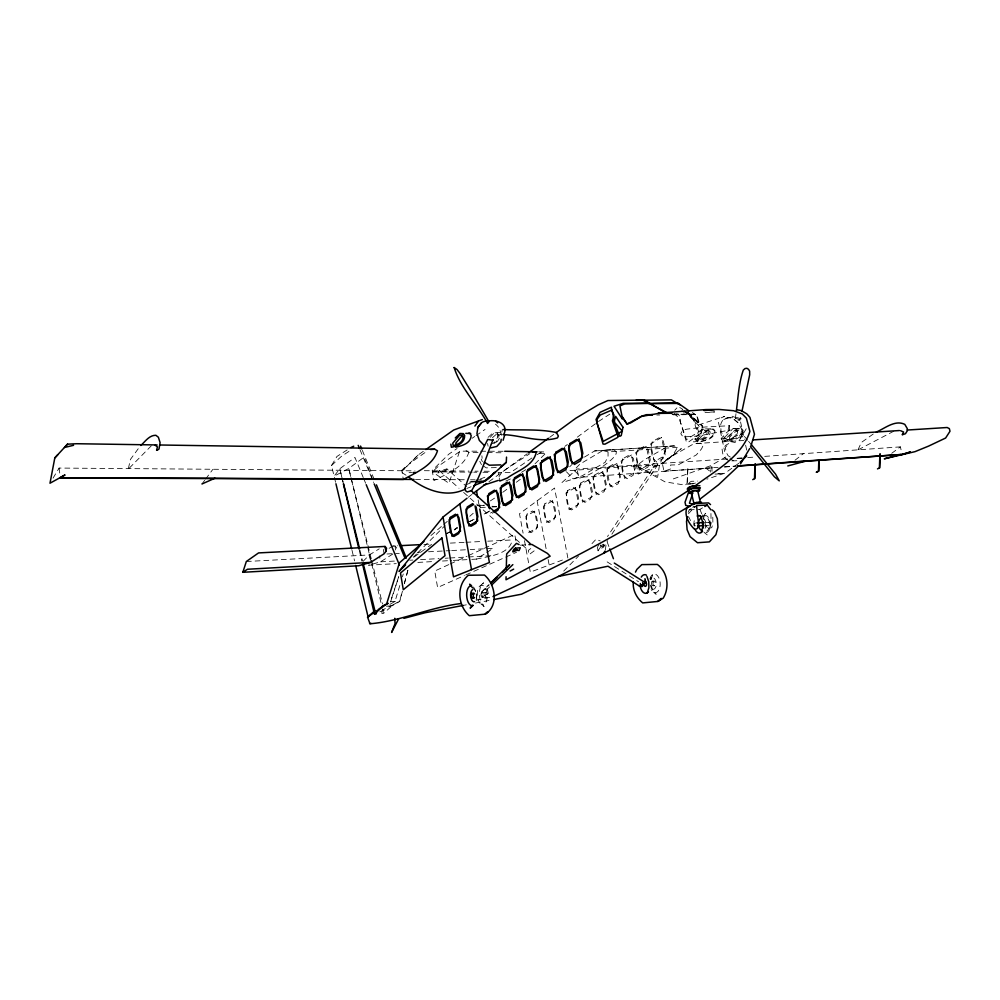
<?xml version="1.0" encoding="UTF-8"?>
<svg xmlns="http://www.w3.org/2000/svg" width="1000" height="1000" viewBox="0 0 1000 1000"><rect width="100%" height="100%" fill="white"/><g stroke="black" fill="none" stroke-linecap="round" stroke-linejoin="round"><path stroke-width="0.75" stroke-dasharray="5 3.75" d="M728.037 430.487L729.05 425.763M687 483.65L687.875 467.337L687.4 483.638L685.3 484.75M712.062 471.3L711.725 465.112L726.762 456.438L728.95 457.875M381.975 611.275L381.875 613.488L383.575 613.375L393.237 604.763L399.65 601.112L402.4 590.837M446.962 468.95L445 470.938L437.85 473.025L439.363 470.65L446.962 468.95L466.575 486.538M735.975 413.762L735.238 419.663L739.862 420.412L740.975 415.613M605.337 550.138L606.438 541.85M659.425 465.438L657.75 476.438L636.562 465.913L659.425 465.438L666.8 446.962M501.875 431.962L502.287 429.525M128.4 468.488L130.4 459.475L139.775 446.613M402.463 591.087L399.775 601.388L391.887 605.887M404.375 583.725L407.825 570.487M404.338 583.562L408.212 569.012M399.8 585.513L395.037 601.425L386.637 606.225L392.038 605.737M402.4 576.85L403.263 573.95M650.6 579.7L651.35 577.337L650.425 579.175A5.85 3.35 85.8 0 1 654.725 578.875A5.85 3.35 85.8 0 1 656 586.213A5.85 3.35 85.8 0 1 652.138 589.05M651.125 579.637L652.738 574.575L650.863 576.475M390.538 602.025L398.725 576.838M459.425 451.8L448.963 483.3L432.45 471.875L452.912 471.488M398.7 576.75L390.438 601.65L399.65 601.112M742.75 434.438L741.513 435.238M688.312 412.725L702.875 426.463L698.438 422.95L698.913 421.737L697 415.7L692.387 412.475M478.05 452.438L468.85 452.3C463.825 467.362 447 473.787 433.963 480.575L432.2 470.462L448.787 454.188L457.075 448.525M688.188 512.325L689.2 509.85L695.312 506.25M858.05 449.663L861.413 442.438L873.888 433.562M584.475 457.075L594.688 450.925L674.2 445.887L677.3 447.388C670.65 462.663 652.225 467.612 638.212 474.062L636.3 464.588M746.237 428.775L739.438 440.138L734.775 442.438L729.237 441.35L724.137 437.312L721.05 431.275L720.65 424.95A13.088 9.938 60.4 0 1 733.337 418.825L738.312 422.887L741.462 428.837L741.875 435.213L739.438 440.138M499.45 438.175L497.413 441.438L493.562 443.65M335.562 482.238L331.512 465.513L336.925 456.475L347.125 449.95M53.038 478.162L59.1 468.062L414.963 470.85M498.988 476.625L501.725 472.475L506.425 468.95L529.8 453.7M597.35 546.587L598.05 550.788L603.362 547.05L607.612 540.625M611.862 534.188L657.763 464.75L655.512 463.013L651.812 464.513L653.775 466.637L607.487 536.55M598.05 550.788L601.487 545.612M202 483.95L204.7 480.312M205.588 479.113L212.787 469.438M724.788 437.238L732.925 428.612L736.488 428.775L737.7 430.525C737.887 437.638 730.1 440.3 724.287 441.3L723.688 438.462L724.788 437.238L725.6 441M681.888 410.5L682.775 409.375L678.213 406.512L674.737 410.225M688.462 513.763L694.95 506.575M489.625 586.938L487.413 589.062L488.237 593.638L482.325 596.775L481.512 592.212L488.625 584.837M702.9 516.487L705.688 513.263L703.225 515.763A8.762 5.238 87 0 1 710.413 523.513A8.762 5.238 87 0 1 704.425 532.625M706.85 531.175L708.725 529.038L709.65 525.55L709.375 521.663L707.962 518.425L705.812 516.7L703.5 516.95M697.913 437.788L696.825 439.025L697.425 441.887C703.925 440.525 713.612 439.087 714.412 430.95L712.987 429.188L708.562 429.05L697.913 437.788L698.713 441.587M699.262 438.975L704.338 433.212L709.712 429.025L713.688 429.175L715.013 430.95C714.775 438.562 705.95 440.7 699.875 441.838L699.262 438.975L693.125 439.1L693.725 441.975C699.8 440.838 708.6 438.663 708.825 431.062L707.5 429.288L703.538 429.137L698.175 433.338M490.238 437.287L494.225 432.837L497.287 433.025L498.363 434.925L498.15 437.725L495.95 442.212L493.8 443.625M733.662 428.4L735.763 428.787L737.087 430.538C736.812 438.175 727.9 440.213 721.812 441.35L721.213 438.512L726.325 432.8L731.75 428.638L739.725 428.3L741.838 428.675L743.162 430.425C742.875 438.075 733.938 440.075 727.85 441.225L726.95 437.512L734.925 430.112L740.45 430.175L741.413 431.4C741.1 437.962 732.712 439.538 727.412 439.725L731.988 438.638L737.55 435.275M591.975 543.625L596.075 539.212L600.262 540.975M538.725 451.812L544.862 451.95L545.513 453.45L534.65 464.175M363.013 561.425L369.4 554.938L379.212 548.837M563.725 571.087L578.525 556.075M423.325 451.325L418.212 454.913L401.962 471.325L403.325 479.387M569.675 466.812L571.7 464.762M413.263 557.275L416.55 554M417.638 552.913L444.988 525.65M418.212 454.913L409.475 463.6L426.788 451.312M151.375 445.763L128.95 468.475M481.512 592.212L489.237 584.8M488.088 437.337L492.9 432.863L501.662 432.488L499.963 432.738M331.512 465.513L341.4 456.362L351.737 449.588M480.737 585.4L483.55 582.8L480.875 585.7C478.387 592.5 478.713 601.188 484.113 606.512L481.175 604.4A9.875 4.9 86.2 0 1 478.612 587.675A9.875 4.9 86.2 0 1 486.95 593.038A9.875 4.9 86.2 0 1 481.175 604.4M561.975 482.562L577.062 469.012L728.012 458.95M492.475 437.688L496.125 434.462L500.962 434.188L499.65 434.4M446.488 533.737L454.925 529.725L457.075 527.375M469.762 516.3L473.225 513.275M430.975 535.5L442.65 525.388M443.812 524.375L447.312 521.35M671.162 456.662L681.3 448.612L662.438 463.837L661.237 463.638L668.062 458.425L693.975 443.675L743.787 440.487M794.963 460.288L803.337 453.675M468.175 497.312L471.75 494.525M534.163 550.85L529.05 554.663L528.362 550.363L533.462 546.538M502.775 492.312L508.925 487.75M653.775 466.637L657.763 464.75M891.712 453.3L900.375 446.875L901.75 452.7M516.325 482.262L521.3 478.587M564.875 446.35L567.362 444.513M577.325 437.15L597.238 422.413M598.488 421.488L609.8 414.15M567.863 557.975L554.55 488.038L519.487 513.737L523.088 533.162M488.975 481.7L527.163 453.8M549.663 437.362L554.663 433.7M414.175 556.987L431.562 544.375M738.875 463.188L725.113 473.1L706.912 479.15M472.137 438.263L474.712 436.5M476 435.613L485.037 429.462M476.912 505.7L479.8 505.2L480.35 507.475L484.1 505.012M490.35 500.9L496.6 496.788M471.75 559.375L476.375 559.113L485.462 553.3M486.763 552.463L493.25 548.312L470.15 549.55M392.825 554.038L380.5 561.85L368.537 565.2L396.275 563.638M603.15 544.175L604.35 545.9L599.65 547.562L597.987 544.775M531.875 458L510.562 472.562L498.212 472.438L499.4 478.85M537.125 454.7L541.075 452.212L544.862 451.95M521.538 472.325L526.775 469.062M389.137 548.325L392.85 546.038L397.512 545.8M490.525 513.05L491.775 512.288L492.663 513.312M689.2 509.85L699.9 509.375L703.575 507.225M476.375 559.113C487.638 556.438 507.75 554.963 511.85 541.75L510.175 540.05L484.562 541.35M674.2 445.887L667.887 446.35L644.075 459.95L636.55 465.825L565.6 470.9M708.787 525.438L710.188 524.637L709.625 522.275L708.225 523.062L708.787 525.438L704.538 525.65M702.275 514.837L706.162 526.337L708.75 528.438L709.987 527.737L711.1 523.538L710.913 511.388M490.788 444.375L494.625 442.238L497.337 437.738L497.675 434.938L496.475 433.038L494.6 432.612M454.762 529.388L457.463 527.975M469.637 521.613L475.037 518.787L469.525 521.575M446.463 533.562L457.312 527.925M893.787 431.213L858.4 449.663M700.3 439.312C703.5 438.175 707.312 435.962 707.087 432.038L706.137 430.8L703.188 430.7L695.312 438.175L695.788 440.4C701.225 440.337 709.887 438.738 710.188 431.975L709.225 430.737L704.638 430.5M393.237 604.763L382.05 610.15L384.025 610.013L382.875 605.513M505.863 481.075L512.35 478.038M448.775 564.6L434.75 571.038L437.587 587.513L464.363 575.562M450.188 563.962L467.025 556.237M468.425 555.6L514.738 534.375L516.062 541.575M721.237 417.85L724.638 416.312L695.425 425.975M465.775 574.925L516.512 552.288M673.325 478.888L710.638 465.737L710.7 472.113M379.888 611.775L384.025 610.013L383.575 613.375L382.488 608.837M466.863 488.438L471.062 486.737M465.812 484.837L473.038 481.95M480.25 479.062L486.025 476.763M600.612 545.513L602.413 545.075M529.263 566.55L530.3 572.112L563.55 559.612M723.737 419.5L728.662 417.75M668.062 458.425L662.438 463.837L663.962 471.3L671.35 468.688L670.588 464.988L678.35 464.825L696.338 454.9L701.562 448.888L703.487 444.688L700.375 443.3L693.975 443.675M692.613 483.975L695.475 483.013M565.825 481.375L578.688 477.413L718.075 467.337M476.238 600.25L491.45 596.938M673.075 414.55L677.425 413.688M463.237 605.413L466.312 604.825M475.5 603.05L490.825 600.112M706.275 430.637L707.725 430.438M738.925 429.875L733.325 433.075L729.463 437.463L729.938 439.663M739.725 428.3L737.812 428.525L732.362 432.688L727.237 438.387L721.213 438.512M693.363 483.638L687.075 483.862L691.388 481.3L697.688 481.087M503.137 451.275L460.4 451.138L439.137 465.55L432.425 471.788L472.212 472.175M724.25 466.887L735.075 466.1M741.988 457.975L735.375 458.438L742.4 458.212M747.738 457.575L755.462 457.025M764.725 456.375L900.375 446.875M663.962 471.3L715.35 467.663M724.688 467L735.588 466.225M520.425 545.2L527.537 544.712M482.6 597.45L486.512 597.188M653.288 585.775L654.675 585.675M481.85 592.625L485.763 592.362M652.487 581.213L653.875 581.112M683.162 412.912L688.863 412.537M602.85 450.525L608.05 451.925L677.3 447.388M594.688 450.925L667.887 446.35M417.837 562.425L433.237 561.55M442.488 561.025L451.725 560.5M453.263 560.413L470.213 559.462M394.363 561.075L380.5 561.85L379.513 555.887M409.775 560.212L412.863 560.05M420.575 559.612L439.062 558.587M445.225 558.25L448.312 558.075M449.85 557.987L466.812 557.038M468.35 556.962L494.55 555.5M246.325 561.512L369.4 554.938L370.138 559.412M386.962 553.987L399.288 553.337M417.775 552.35L420.85 552.188M428.55 551.775L450.125 550.625M451.662 550.538L468.612 549.625M423.938 544.45L431.712 544.05M450.363 543.1L464.35 542.388M465.913 542.3L483.013 541.425M708.75 528.438L711.775 527.65L712.887 523.45L712.738 514.338M705.375 522.475L709.625 522.275M392.85 546.038L394.975 545.95L396.55 547.712L395.812 550.925L394.975 545.95M692.562 507.163L695.263 507.038M710.588 412.1L714.663 411.925L702.35 412.825M480.35 507.475L486.238 507.238M492.125 507L496.55 506.825M691.112 484.025L680.575 484.4L664.912 481.812L636.562 465.913M470.725 481.662L473.562 481.562M718 473.612L724.112 473.413M469.412 482.125L473.688 481.987M715 474.1L722.625 473.85M496.3 467.587L486.225 467.875L482.65 465.45M731.812 460.887L738.85 460.688M409.038 472.638L411.725 472.575M705.425 428.9L711.6 428.787M656.8 415.037L659.775 415M673.088 414.825L695.013 414.55L697 415.7M672.075 414.363L694.425 414.075L696.762 415.538L698.575 422.987L686.2 411.625M727.725 417.75L737.288 417.65L743.413 419.412M484.2 589.075L487.413 589.062M415.513 479.45L464.4 479.75M470.525 479.787L475.112 479.825M476.637 479.825L482.762 479.862M424.325 470.688L468.963 471.087M475.075 471.15L478.137 471.175M484.25 471.225L491.9 471.3M473.738 472.188L476.8 472.225M482.912 472.287L490.562 472.362M487.25 452.575L504.113 452.825M539.375 453.363L545.513 453.45M479.8 505.2L484.35 505.588M491.938 506.238L496.5 506.625M735.413 418.25L740.013 419.738M693.475 506.5L695.288 506.812M497.438 434.25L499.65 435.913M732.025 416.213L735.962 417.65M466.062 450.675L468.85 452.3M730.3 457.075L728.062 455.675L726.112 452.113L725.35 447.4L729.175 443.35L725.888 445.15L722.062 449.188L722.825 453.9L724.9 457.975L729 460.962M607.137 561.875L638.525 581.737M402.2 472.762L406.062 475.225M730.037 458.6L733.312 460.75M705.537 467.925L710.638 471.788M653.612 592.238L656.175 594.25L653.1 590.975L651.25 585.638M704.025 532.3L707.225 534.913M688.213 412.925L698.438 422.95L686.725 412.05M439.363 470.65L459.012 488.25M463.638 492.388L528.362 550.363M734.2 419.35L739.013 423.75M684.675 411.062L693.3 419.675L698.388 434.95L688.15 442.325L686.5 442.25L679.287 418.312L673.95 413.35M578.05 474.15L573.975 470.3L579.738 464.225L602.975 450.412C637.9 445.575 593.85 473.312 586.788 475.475L578.888 478.45L577.062 469.012M687.275 412.013L698.438 422.95M683.775 410.225L695.163 421.475L701.775 429.725L686.538 439.637L680.088 421.275L680.462 417.875L678.35 414.012M566.55 471.9L573.188 478.862L582.1 475.825L605.262 462.212L608.05 456.1L608.05 451.925M472.438 587.525L474.325 589.738A6.188 3.05 86.2 0 1 476.6 594.338A6.188 3.05 86.2 0 1 475.938 600.225M747.613 440.188L741.725 433.225L741.038 434.613L744.212 438.688M748.587 441.337L751.5 444.787M600.025 544.763L601.275 546.525M701.737 513.812L699.9 509.375M479.787 461.337L481.45 464.65M688.65 516.775L690.537 520.6M481.213 459.062L482.375 461.688M359.975 449.637L373.587 482.463M363.25 477.525L354.95 457.45L339.812 468.738L334.1 476.188L348.762 468.5L364.012 457.238L372.062 477.537M363.837 478.963L365.625 483.263M362.35 450.387L375.262 481.975M607.137 541.862L609.237 547.475M501.725 435.325L499.387 428.575A14.138 11.612 56 0 0 495.45 424.15M650.312 585.087L651.6 588.837M371.275 558.825L348.762 468.5L371.25 562.062M371.625 560.337L382.525 603.987M359.95 550.275L362.575 560.825M352 550.288L354.562 560.875M371.613 563.575L382.125 607.337M359.288 550.462L361.812 561.05M487.738 590.887L488.338 593.538L482.375 596.712L482.013 595M740.575 421.95L744.362 439.387M745.625 445.2L746.888 451.012M718.462 422.3L724.725 451.575M537.1 500.788L546.275 549.675M548.112 559.462L549.163 565.05M524.475 540.638L529.012 565.15M487.587 443.462L488.088 446.175M478.15 499.925L479.513 507.512M602.888 544.237L603.362 547.05M383.363 549.45L384.087 553.787M59.1 468.062L59.95 474.837M481.9 455.775L482.137 458.325M702.675 518.062A6.262 3.738 87 0 1 705.638 522.212A6.262 3.738 87 0 1 705.1 528.35M694 525.662A8.775 5.225 87 0 1 695 518.562M649.85 579.05A9.35 5.362 85.8 0 1 657.475 575.65A9.35 5.362 85.8 0 1 659.175 589.5A9.35 5.362 85.8 0 1 651.15 589.625M473.375 587.013A9.912 4.862 86.2 0 1 475.662 591.263M476.213 593.713A9.912 4.862 86.2 0 1 476.325 598.837M729.663 425.725L729.3 430.262C713.888 432.625 698.5 437.2 682.85 436.662L680.812 433.713L681.7 431.887L683.263 430.238L686.762 429.15L705.387 426.987L729.663 425.725M527.05 514.125L525.913 519.888L527.375 528.825L530.812 532.688L535.862 529.862L537.812 523.425L536.062 514.038L532.525 510.962L527.05 514.125M544.837 503.837L543.663 509.7L545.163 518.763L548.688 522.663L553.913 519.75L555.913 513.188L554.125 503.675L550.475 500.575L544.837 503.837M567.375 490.8L566.15 496.8L567.7 506.025L571.375 509.963L576.788 506.925L578.888 500.213L577.025 490.525L573.237 487.413L567.375 490.8M580.75 483.062L579.5 489.137L581.087 498.462L584.837 502.413L590.388 499.312L592.525 492.5L590.625 482.713L586.763 479.588L580.75 483.062M594.288 475.238L593 481.388L594.625 490.8L598.45 494.787L604.125 491.613L606.325 484.712L604.388 474.825L600.425 471.675L594.288 475.238M608.05 467.275L606.737 473.5L608.387 483.025L612.312 487.025L618.112 483.775L620.363 476.775L618.375 466.788L614.338 463.638L608.05 467.275M622.712 458.787L621.362 465.1L623.05 474.738L627.062 478.762L633.013 475.425L635.312 468.338L633.288 458.225L629.15 455.062L622.712 458.787M637.388 450.3L636 456.7L637.725 466.438L641.825 470.487L647.913 467.075L650.288 459.875L648.213 449.663L643.975 446.488L637.388 450.3M652.25 441.7L650.837 448.188L652.6 458.025L656.8 462.1L663.037 458.6L665.462 451.3L663.35 440.975L659 437.8L652.25 441.7M702.125 429.425L701.012 434.025L699.825 434.787L694.55 420.875L689.412 415.25L701.988 425.838L702.125 429.425M406.912 466.138L401.962 471.325L400.925 471.1L406.8 465.487L406.912 466.138M534.65 511.225L525.825 516.362L528.825 532.5L537.7 527.475L534.65 511.225M552.612 500.8L543.5 506.087L546.587 522.45L555.737 517.275L552.612 500.8M575.413 487.55L565.95 493.05L569.138 509.712L578.65 504.325L575.413 487.55M588.95 479.688L579.263 485.312L582.525 502.137L592.263 496.637L588.95 479.688M602.8 471.637L592.888 477.4L596.213 494.4L606.175 488.775L602.8 471.637M616.975 463.413L606.825 469.3L610.225 486.488L620.425 480.725L616.975 463.413M631.475 454.975L621.1 461.012L624.562 478.375L635 472.475L631.475 454.975M646.338 446.35L635.7 452.525L639.25 470.075L649.938 464.038L646.338 446.35M661.55 437.512L650.662 443.837L654.287 461.587L665.238 455.387L661.55 437.512M695.462 522.962L694.075 523.763L694.638 526.138L696.025 525.337L695.462 522.962M489.9 511L483.15 514.538L489.875 510.988M343.162 482.325L339.8 468.738L343.05 482.362M653.288 581.675A2.338 1.338 85.8 0 0 653.975 585.625A2.338 1.338 85.8 0 0 655.562 582.9A2.338 1.338 85.8 0 0 653.288 581.675M651.9 581.763A2.338 1.338 85.8 0 0 652.588 585.712A2.338 1.338 85.8 0 0 654.175 583A2.338 1.338 85.8 0 0 651.9 581.763M485.225 592.938A2.462 1.225 86.2 0 0 485.875 597.112A2.462 1.225 86.2 0 0 487.325 594.263A2.462 1.225 86.2 0 0 485.225 592.938M481.325 593.2A2.462 1.225 86.2 0 0 481.962 597.375A2.462 1.225 86.2 0 0 483.4 594.525A2.462 1.225 86.2 0 0 481.325 593.2"/><path stroke-width="1.5" d="M506.087 576.737L506.012 579.775L550.138 556.2L547.4 553.375L531.812 544.412L528.962 544.612M506.275 569.15L506.662 553.962L516.4 543.375L519.087 544.587M754.5 478.575L754.963 464.087M755.337 464.075L754.875 478.562L752.712 479.663M818.85 459.75L818.462 471.15L816.263 472.238L818.825 471.138L819.212 459.75M369.575 623.5L371.112 623.387M879.388 467.825L879.9 454.025M880.238 454.025L879.737 467.825L877.487 468.888M474.988 481.512L484.963 481.2L486.575 480.1L506.275 462.375L506.525 457.1M504.75 434.8L503.1 440.262M736.35 410.775C738.162 397.175 738.787 383.1 743.3 370.075L745.013 368.55L746.888 368.288L748.5 369.288L749.638 371.125L749.688 374.787L741.925 411.475M363.3 563.862L374.888 610.65L374.438 614.025L376.15 613.9L376.85 610.525M501.225 439.263L500.887 441.887L496.812 446.438L490.9 447.875M503.938 434.237C508.75 423.612 496.262 419.212 488.025 421.112M514.75 548.938L514.288 550.188L515.312 549.888L515.6 548.188L520.337 547.737L519.05 550.55C516.175 548.95 510.4 555.2 513.812 549.325L515.6 548.188M385.838 551.45L386.562 548.225L385 546.45L258.562 552.913L246.325 561.512L242.825 572.3L358.75 565.75L370.625 562.4L384.087 553.787L385.838 551.45L385 546.45M57.825 454.637L54.812 457.912L50 483.212L65.013 474.95L60.287 477.55M156.575 450.275L157.438 446.912L155.25 445.262M687.688 516.763L686.513 521.275L687.1 529.637L690.088 536.65L697.513 542.737L709.362 541.888L715.913 534.712L717.938 527.163L717.337 518.713L714.275 511.675L712.175 509.925M701.375 532L702.763 526.763L702.35 520.9L700.238 516.013M702.962 528.175L703.575 525.85M386.887 603.1L399.45 562.8L423.963 541.562M513.875 551.312L514.788 548.438M647.25 592.913L648.888 587.8L648.75 581.712L646.888 576.3M750.9 446.1L754.475 434.225L749.938 417.4L746.85 413.888L741.363 410.637L737.113 409.762M688.625 492.113L685.025 502.238L685.713 505.387L689.825 506.45M692.312 494.7L689.45 503.188L693.575 504.5M493.113 439.513C486.112 456.562 481.275 474.775 471.637 490.588L467.212 492L465.613 490.775L464.963 488.512C469.875 471.138 479.85 455.637 487.688 439.45L492.85 440.188M603.85 553.15L604.837 551.138M749.675 448.587L740.55 463.837M635.462 572.125L636.888 569.375L641.838 564.612L657.35 564.425C667.712 572.112 669.762 587.325 663.25 598.125L657.925 601.438L642.688 602.913C636.525 597.812 632.575 590.138 633.3 582.05M902.2 434.7L903.625 432.025L900.65 430.75M687.188 489.137L688.188 487.638L692.337 486.025L699.912 485.75M688.25 488.85L689.087 487.6L692.537 486.262L696.587 485.6M687.675 491.213L688.675 489.712L692.825 488.1L700.4 487.825L699.375 489.312M688.737 490.925L689.575 489.688L693.025 488.338L699.338 488.1L698.475 489.35M696.65 502.612L694.05 504.137L691.338 492.438L693.925 490.887L697.7 490.75L700.425 502.45L699.075 502.212M697.188 491.488L697.7 490.75M698.962 491.425L699.825 490.175L693.512 490.425L690.062 491.763L689.225 493L691.488 493.413M692.987 504.412L696.45 502.375L701.5 502.163M474.888 426.062L478.375 421.262M477.55 427.95L481.2 423.038M466.987 498.25L443.038 517.038L399.038 571.45L405.613 564.9M746.725 455.9L740.125 462.287M157.15 444.95L76.7 443.725L67.5 444.162L64.463 447.475L73.562 445.312M54.812 457.912L67.5 444.162M473.85 485.613L483.638 481.662L489.738 476.675M472.837 605.225L470.163 608.1L473.013 605.45A9.912 4.862 86.2 0 1 466.875 597.812A9.912 4.862 86.2 0 1 470.025 586.1M648.675 403.6L649.137 403.113L623.212 403.338L614.025 406.238L622.3 419L622.212 417.388L627.112 424.038L630.85 422.775L641.5 416.425L661.862 412.85L705.8 409.588L719.112 409.438L733.65 410.725L742.288 413.95L746.375 418.15L749.887 431.4C741.775 457.025 715.575 470.387 695.475 485.625M738.875 465.662L718.538 484.787L699.688 499.35M140.85 445.475C145.213 441.475 149.35 435.125 155.887 435.3L158.375 437.238L160.087 442.6L159.012 449.05L157.125 450.262M362.537 564.075L374.438 614.025L384.038 605.4L387.863 603.2M487.4 612.013L485.163 614.163L469.312 615.7C457.688 605.775 456.112 585.325 468.363 575.25L484.475 575.062C495.475 584.237 499.012 606.163 485.163 614.163L488.062 611.712M490.825 582.712L509.613 564.7L502.475 572.1M491.45 582.688L496.962 577.4M491.838 584.812L512.85 564.612M455.262 437.962L459.975 433.438L463.475 433.625L464.65 435.538C464.9 442.725 457.45 446.188 451.388 447.262L450.838 444.162M661.275 598.375L657.925 601.438L660.462 599.138M462.688 435.075L455.775 443.113L456.2 445.513M461.012 603.55C429.913 607.25 401.125 621.163 369.988 623.787L367.575 617.125L374.875 610.662M487.688 478.888L495.288 472.175L492.962 473.688M500.462 467.362L506.275 462.375M472.938 493.6L486.475 483.525M528.413 452.887L548.413 438.275M555.913 432.788L575.913 418.175L598.075 404.95L607.925 400.538L642.738 400.1L667.075 412.788M377.987 609.712L384.038 605.4M374.45 612.238L367.575 617.125L368.938 616.475M425.875 449.538L453.75 429.975L482.325 419.588M688.188 490.662C626.287 531.35 560.125 565.862 492.975 596.613M689.05 506.425L652.887 527.987L558.425 576.45L521.475 594.212L493.888 599.513M692.425 504.175L694.85 502.562M242.825 572.3L247.475 569.25L370.625 562.4M493.1 511.5L499.625 507.562L496.488 490.35L487.425 495.975L489.762 508.8M493.963 512.537L497.85 510.213L499.837 503.338L498.038 493.4L494.4 490.2L488.787 493.663L487.638 499.812L488.925 507.912M704.8 506.512L707.25 505.075L710.888 509.862M382.7 606.512L387.925 603.513M696.25 529.062L697.475 528.362L698.587 524.15L696.525 505.538L707.25 505.075M876.338 432.05C884.95 428.387 895.05 419.538 904.788 424.363L907.288 428.575L907.312 430.825L905.475 433.7L902.55 434.688M510.1 571.062L513.675 569.125M642.987 584.275L645.688 582.95L645.288 580.413M558.425 576.45L607.987 566.225L639.388 586.062L641.637 584.938M639.388 586.062L645.812 583.025L644.938 578.675M350.95 447.512L353.725 446.213M202 483.95L214.925 478.225L413.988 479.45M465.462 489C446.262 498.713 424 489.675 408.638 476.863M611.788 410.087L600.3 415L597.2 419.025L596.838 422.525L603.162 441.388L622.4 431.15L614.763 422.688L612.062 410M443.038 517.038L453.5 576.838L489.412 562.513L479.787 509.025M483.612 485.213L498.237 480.425M455.625 447.175C462.062 445.863 470.887 443.35 471.163 435.412L469.85 433.512L465.788 433.338M787.775 465.95L806.2 460.962L902.163 454.438L910.238 452.038L902.163 454.438L737.138 466.112M403.963 618.325L424.938 612.788L463.237 605.413M900.612 454.55L884.287 458.812L914.975 451.662L928.6 446.1L945.612 438.038L950 431.262L949.35 428.625L947.138 427.512L907.237 430.037M535.638 451.8L532.325 452.1M704 410.538L714.212 409.762M515.312 549.888L517.188 549.7M738.175 465.875L806.2 460.962M430.588 449.513L434.775 449.237L437.488 450.763C432.825 465.8 416.112 472.475 403.338 479.438L60.338 477.925L214.925 478.225M753.125 439.888L899.463 430.538M400.613 545.65L420.825 544.612M697.463 526L703.125 525.712M696.888 522.888L703.962 522.55M690.1 493.488L692.8 493.387M671.938 412.863L657.95 413.375L671.812 413.275M635.95 400.312L671.375 399.875L678.138 403.938M475.112 481.938L483.638 481.662M500.887 464.888L489.35 465.213L484.25 462.175M413.075 472.55L415.763 472.5M647.887 415.15L652.35 415.087M652.463 414.6L646.4 414.688L641.488 416.262L627.1 424.1L622.038 416.287L619.913 405.938L624.675 403.9L677.375 402.863M653.325 403.638L678.487 403.413L688.962 410.825M160.263 445L434.775 449.237M504.712 451.287L537.137 451.825M503.025 429.538C520.8 430.4 538.938 428.825 556.425 432.512L558.375 436.05L557.463 437.887C540.237 443.288 520.775 435.225 502.975 434.6M397.812 618.8L398.6 618.938L391.6 632.45L395.062 623.638L394.762 618.3M691.338 492.438L692.7 492.688M468.85 433.062L470.7 433.488M644.375 400.087L662.925 411.125M614.288 563.062L645.812 583.025M471.575 585.625L469.6 584.2L472.425 587.675M694.45 529.163C689.237 524.125 683.825 515.25 686.925 507.837L694.25 503.525L708.538 502.912L710.537 504.6M471.188 490.675L530.013 543.438M495.562 421.012L497.625 422.875M678.487 403.413L680.487 405.35M484.438 445.637L479.363 440.45L476.962 433.55L477.987 427L481.962 422.438A14.138 11.612 56 0 1 486.438 421.1M751.5 444.787L775.562 474.125L779.262 480.863L774.375 476.75L750.487 446.737M358.2 445.35L359.387 448.212M374.175 483.888L404.95 558.1M366.213 484.7L399.4 565M360.588 446.075L361.763 448.95M376.438 484.85L406.375 558.1M609.763 548.875L613.438 558.7M343.537 483.837L359.588 548.75M335.925 483.75L351.637 548.775M355.662 565.413L368.088 616.838M343.413 483.875L358.925 548.95M535.675 451.775L536.038 453.25C532.4 466.475 517.325 470.65 507.362 478L499.8 481.025L499.6 479.975M476.512 490.812L477.6 496.887M475.037 505.812L477.713 520.763L468.963 526.038L465.975 509.263L473.625 504.525L472.638 503.638L467.25 506.962L466.138 512.975L467.6 522.263L470.988 526.263L475.962 523.288L477.875 516.575L476.138 506.825M459.837 503.825L471.525 569.688M703.3 521.95L703.475 524.55M701.612 530.325A6.262 3.738 87 0 1 698.438 524.587A6.262 3.738 87 0 1 700.75 518.275M702.613 531.225A8.775 5.225 87 0 1 694.663 528.513M697.163 516.05A8.775 5.225 87 0 1 701.6 516.862M642.575 582.675A2.35 1.338 85.8 0 1 642.8 585.688A2.35 1.338 85.8 0 1 641.15 586.325A2.35 1.338 85.8 0 1 640.362 583.538M645.5 581.788A2.35 1.338 85.8 0 1 646.4 585.275A2.35 1.338 85.8 0 1 644.3 585.588M648.462 591.938A9.375 5.337 85.8 0 1 640.1 585.988M641.275 577.1A9.375 5.337 85.8 0 1 646.4 575.087M474.6 601.663A6.188 3.05 86.2 0 1 470.75 596.9A6.188 3.05 86.2 0 1 472.738 589.575M474.575 597.463A2.475 1.212 86.2 0 1 472.837 597.263M472.762 593.775A2.475 1.212 86.2 0 1 474.5 593.962M622.975 427.275L621.237 435.562L619.763 436.35L613.975 422.075L615.638 416.375L622.975 427.275M463.125 436.587C463.475 442.025 457.713 444.7 453.2 445.575L452.775 443.175L459.675 435.125L462.275 435.25L463.125 436.587M454.162 367.55C460.475 387.837 477.413 404.65 487.6 423.462L488.95 421.75L473.038 394.562L459.85 373.25L457.05 369.538L454.162 367.55M617.987 436.512L617.837 437.362L605.013 444.15L603.05 444.075L596.062 419.475L600.075 412.337L611.45 407.188L611.6 410.387L614.038 415.062L612.388 420.85L617.987 436.512M450.262 517.45L449.188 523.35L450.613 532.5L453.9 536.475L458.725 533.587L460.575 527L458.875 517.388L455.487 514.225L450.262 517.45M501.6 485.763L500.4 491.987L501.95 501.55L505.55 505.613L510.863 502.45L512.9 495.475L511.05 485.438L507.337 482.212L501.6 485.763M514.55 477.762L513.325 484.075L514.9 493.738L518.587 497.825L524.025 494.588L526.112 487.512L524.225 477.362L520.425 474.137L514.55 477.762M527.725 469.625L526.475 476.012L528.088 485.788L531.862 489.9L537.425 486.587L539.562 479.412L537.638 469.15L533.75 465.913L527.725 469.625M541.775 460.962L540.5 467.438L542.137 477.312L546 481.463L551.7 478.05L553.9 470.775L551.938 460.4L547.95 457.15L541.775 460.962M555.85 452.275L554.525 458.837L556.213 468.837L560.163 473L566 469.513L568.263 462.125L566.25 451.637L562.163 448.375L555.85 452.275M570.112 443.462L568.763 450.125L570.487 460.225L574.525 464.412L580.513 460.838L582.837 453.35L580.775 442.738L576.6 439.462L570.112 443.462M441.938 537.975L400.487 573.062L403.288 589.725L445.025 555.65L441.938 537.975M457.525 514.513L449.1 519.738L452 536.263L460.475 531.163L457.525 514.513M509.438 482.325L500.175 488.075L503.338 505.325L512.65 499.712L509.438 482.325M522.7 474.1L513.212 479.988L516.438 497.425L525.975 491.688L522.7 474.1M536.275 465.688L526.562 471.712L529.862 489.338L539.625 483.45L536.275 465.688M550.188 457.062L540.237 463.237L543.6 481.062L553.612 475.025L550.188 457.062M564.438 448.225L554.237 454.55L557.688 472.575L567.938 466.4L564.438 448.225M579.05 439.175L568.587 445.65L572.112 463.875L582.625 457.55L579.05 439.175M471.213 593.888A2.475 1.212 86.2 0 0 471.85 598.075A2.475 1.212 86.2 0 0 473.288 595.212A2.475 1.212 86.2 0 0 471.213 593.888"/></g></svg>
